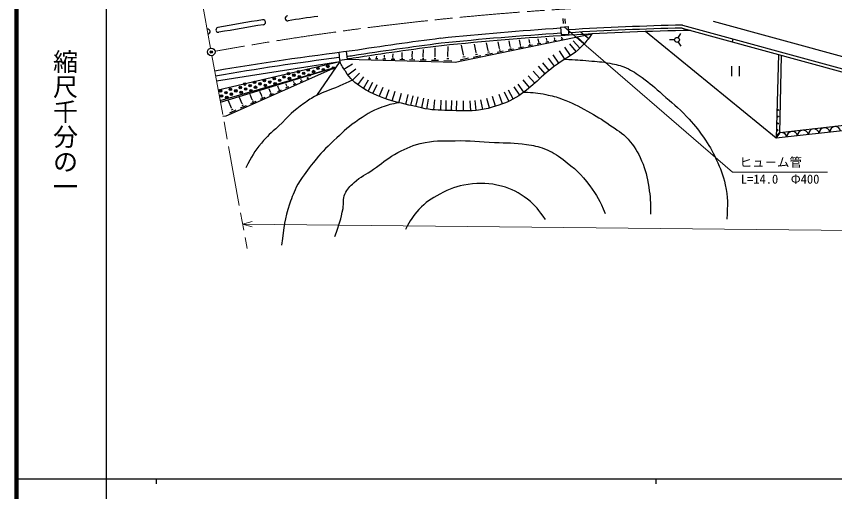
# Model space of a CAD drawing. Units: millimetres, scale not verified. Extents: x 40000 to 680000, y 20000 to 380000.
# Drawn here: x 40000 to 203767, y 202409 to 297584 of the extents above; entities that cross this region are included whole.
import ezdxf
from ezdxf.enums import TextEntityAlignment as Align

# ---------------------------------------------------------------- set-up
doc = ezdxf.new("R2010")
doc.units = ezdxf.units.MM
doc.header["$LTSCALE"] = 1000
doc.header["$PDMODE"] = 32
doc.header["$PDSIZE"] = 500
doc.linetypes.add('CHAIN', pattern=[18.5, 12, -1.5, 3.5, -1.5])
for name, color, linetype, lineweight in [('M-BGD', 7, 'Continuous', 25), ('M-BMK', 2, 'CHAIN', 13), ('M-BMK-SRVR', 3, 'Continuous', 25), ('M-STR-HTXT', 7, 'Continuous', 13), ('M-TTL', 2, 'Continuous', 140), ('M-TTL-BAND', 7, 'Continuous', 25)]:
    doc.layers.add(name, color=color, linetype=linetype, lineweight=lineweight)
doc.layers.add('M-OTRS', color=6, linetype='Continuous')
doc.styles.add('@ＭＳ ゴシック', font='')
doc.styles.add('ＭＳ ゴシック', font='')
doc.styles.get('@ＭＳ ゴシック').set_extended_font_data('@MS Gothic')
doc.styles.get('ＭＳ ゴシック').set_extended_font_data('MS Gothic')

msp = doc.modelspace()

# ---------------------------------------------------------------- linework, layer by layer
at = {"layer": 'M-BGD'}
for p, q in [((149360, 297142), (149422, 296144)), ((149762, 297119), (149824, 296121)), ((179461, 296642), (206069, 289365)), ((148914, 295442), (150411, 295535)), ((148914, 295442), (149007, 293945)), ((150411, 295535), (150504, 294038)), ((173247, 295235), (205966, 286249)), ((173322, 295837), (206046, 286850)), ((127808, 288439), (155201, 294055)), ((146200, 292794), (146115, 293208)), ((147746, 293054), (147693, 293312)), ((149007, 293945), (150504, 294038)), ((149159, 293181), (149264, 293202)), ((149190, 293297), (149167, 293409)), ((149177, 293294), (149203, 293299)), ((153663, 292131), (152192, 293487)), ((154534, 293146), (152957, 294376)), ((192049, 273188), (165896, 294524)), ((172467, 293313), (172967, 294179)), ((126385, 289539), (126441, 291567)), ((129501, 289906), (129110, 291811)), ((132035, 290350), (131687, 292047)), ((134432, 290770), (134125, 292270)), ((136700, 291167), (136430, 292480)), ((138844, 291543), (138611, 292680)), ((138809, 291536), (138879, 291551)), ((140871, 291897), (140676, 292850)), ((140797, 291620), (141049, 291671)), ((140840, 291891), (140903, 291904)), ((142423, 291690), (143297, 291870)), ((142771, 292217), (142615, 292977)), ((142706, 291976), (142924, 292021)), ((142743, 292211), (142798, 292222)), ((144246, 292064), (144995, 292218)), ((144544, 292515), (144425, 293097)), ((144489, 292309), (144676, 292347)), ((144521, 292510), (144567, 292520)), ((145949, 292413), (146580, 292543)), ((146153, 292620), (146311, 292652)), ((146180, 292790), (146220, 292798)), ((147538, 292739), (148061, 292846)), ((147707, 292910), (147838, 292937)), ((147730, 293050), (147762, 293057)), ((149023, 293043), (149443, 293129)), ((152041, 290549), (150772, 292095)), ((152803, 291231), (151406, 292663)), ((171717, 292880), (170717, 292880)), ((172467, 292447), (172967, 291581)), ((183298, 292475), (183457, 293053)), ((104509, 290329), (104699, 288841)), ((105997, 290520), (106187, 289032)), ((115366, 289402), (115385, 290077)), ((117216, 289426), (117241, 290338)), ((119228, 289452), (119260, 290623)), ((121418, 289481), (121457, 290933)), ((123800, 289512), (123848, 291269)), ((129449, 289895), (129552, 289916)), ((131923, 289933), (132302, 290010)), ((131988, 290340), (132082, 290360)), ((133885, 289940), (135262, 290223)), ((134331, 290390), (134675, 290461)), ((134389, 290761), (134475, 290779)), ((136203, 290415), (137452, 290671)), ((136608, 290823), (136920, 290887)), ((136661, 291159), (136739, 291175)), ((138396, 290865), (139522, 291096)), ((138761, 291233), (139042, 291291)), ((140471, 291290), (141478, 291497)), ((148549, 288225), (147434, 289886)), ((149762, 288996), (148711, 290698)), ((150912, 289721), (149803, 291386)), ((192549, 289934), (192049, 273188)), ((80063, 284651), (104737, 288546)), ((80389, 282865), (104737, 288546)), ((104737, 288546), (100061, 281713)), ((104699, 288841), (106187, 289032)), ((104699, 288841), (104737, 288546)), ((106187, 289032), (127808, 288439)), ((110483, 289164), (110844, 289154)), ((110620, 289251), (110711, 289248)), ((110657, 289340), (110679, 289340)), ((110668, 289340), (110670, 289413)), ((111859, 289127), (112336, 289114)), ((112041, 289241), (112160, 289238)), ((112089, 289359), (112119, 289358)), ((112104, 289359), (112111, 289616)), ((113356, 289086), (113960, 289069)), ((113587, 289230), (113738, 289226)), ((113647, 289380), (113685, 289379)), ((113666, 289379), (113679, 289837)), ((114985, 289041), (115727, 289021)), ((115268, 289219), (115454, 289214)), ((115343, 289402), (115389, 289401)), ((116758, 288992), (117649, 288968)), ((117098, 289206), (117321, 289200)), ((117188, 289427), (117244, 289425)), ((118686, 288939), (119741, 288911)), ((119089, 289192), (119353, 289185)), ((119195, 289453), (119261, 289451)), ((120785, 288882), (122017, 288848)), ((121255, 289177), (121563, 289169)), ((121379, 289482), (121456, 289480)), ((123068, 288819), (124493, 288780)), ((123612, 289161), (123968, 289151)), ((123756, 289513), (123845, 289511)), ((125553, 288751), (127173, 288707)), ((126171, 289140), (126577, 289129)), ((126335, 289541), (126436, 289538)), ((128841, 288906), (130500, 289246)), ((129378, 289448), (129793, 289533)), ((131433, 289438), (132947, 289748)), ((146617, 286767), (145341, 288306)), ((147683, 287612), (146489, 289217)), ((192793, 274197), (193126, 289776)), ((80773, 280759), (103942, 287383)), ((80837, 280404), (103942, 287383)), ((81959, 277687), (103942, 287383)), ((105572, 287009), (107248, 288100)), ((106361, 285870), (107961, 287070)), ((144769, 285135), (143415, 286608)), ((145836, 286098), (144516, 287601)), ((183132, 287581), (183132, 285581)), ((184632, 287581), (184632, 285581)), ((96990, 284846), (96920, 285003)), ((98200, 285124), (98546, 285277)), ((98297, 285373), (98279, 285414)), ((98286, 285368), (98307, 285378)), ((98291, 285268), (98378, 285306)), ((107288, 284788), (108701, 286204)), ((108360, 283881), (109535, 285499)), ((143759, 284208), (142417, 285691)), ((92553, 283054), (92308, 283610)), ((94124, 283688), (93941, 284103)), ((93954, 283251), (94561, 283519)), ((94105, 283680), (94143, 283697)), ((94115, 283503), (94266, 283570)), ((95457, 283914), (95971, 284141)), ((95601, 284285), (95476, 284567)), ((95585, 284278), (95617, 284292)), ((95593, 284128), (95722, 284184)), ((96870, 284537), (97298, 284726)), ((96977, 284840), (97003, 284851)), ((96984, 284715), (97091, 284762)), ((109447, 283169), (110478, 284883)), ((110398, 282620), (111361, 284373)), ((111315, 282142), (112199, 283936)), ((112643, 281542), (113405, 283391)), ((140749, 281828), (139648, 283498)), ((141597, 282418), (140415, 284032)), ((142728, 283306), (141446, 284841)), ((87221, 280901), (86764, 281936)), ((89108, 281663), (88727, 282528)), ((90884, 282380), (90572, 283086)), ((90658, 281797), (91466, 282154)), ((90858, 282369), (90909, 282391)), ((90872, 282133), (91074, 282222)), ((92356, 282546), (93061, 282857)), ((92531, 283044), (92575, 283064)), ((92543, 282839), (92719, 282917)), ((113943, 281054), (114589, 282946)), ((115244, 280648), (115794, 282571)), ((116578, 280294), (117060, 282236)), ((117973, 279964), (118421, 281913)), ((118953, 279741), (119396, 281691)), ((137285, 280055), (136608, 281937)), ((138564, 280580), (137712, 282390)), ((139459, 281041), (138485, 282788)), ((83080, 279229), (82460, 280635)), ((85214, 280090), (84678, 281305)), ((85178, 280074), (85250, 280106)), ((86931, 280153), (87968, 280611)), ((87188, 280886), (87253, 280915)), ((87206, 280584), (87465, 280699)), ((88851, 281000), (89771, 281406)), ((89080, 281650), (89137, 281676)), ((89095, 281382), (89325, 281484)), ((119982, 279506), (120433, 281454)), ((121120, 279237), (121570, 281186)), ((122173, 279021), (122511, 280992)), ((123582, 278847), (123737, 280841)), ((124972, 278783), (125027, 280782)), ((125992, 278759), (126041, 280759)), ((127084, 278726), (127157, 280725)), ((128107, 278686), (128184, 280685)), ((129499, 278646), (129521, 280646)), ((130926, 278670), (130832, 280668)), ((132009, 278744), (131835, 280736)), ((133337, 278914), (132983, 280882)), ((134716, 279244), (134166, 281167)), ((135893, 279600), (135302, 281511)), ((82718, 278295), (84014, 278867)), ((83040, 279211), (83121, 279247)), ((83061, 278833), (83385, 278976)), ((84889, 279253), (86052, 279765)), ((85197, 279736), (85487, 279864)), ((192463, 278667), (192473, 279005)), ((192551, 278791), (192554, 278875)), ((192637, 278820), (192637, 278841)), ((192637, 278831), (192642, 278831)), ((81344, 277624), (81959, 277687)), ((192423, 277325), (192433, 277668)), ((192513, 277451), (192515, 277537)), ((192599, 277481), (192600, 277502)), ((192600, 277491), (192614, 277491)), ((192383, 275977), (192393, 276326)), ((192474, 276105), (192477, 276192)), ((192562, 276135), (192563, 276157)), ((192563, 276146), (192585, 276145)), ((206831, 275855), (192795, 274278)), ((207120, 274881), (192049, 273188)), ((192049, 273188), (192793, 274197)), ((192342, 274623), (192353, 274978)), ((192435, 274753), (192438, 274842)), ((192525, 274784), (192525, 274806)), ((192525, 274795), (192556, 274794))]:
    msp.add_line(p, q, dxfattribs=at)
msp.add_circle((172217, 292880), 500, dxfattribs=at)
for centre, radius, start, end in [((186625, -299815), 604600, 99.26412, 100.12357), ((89374, 296406), 500, 279.26412, 99.26412), ((94312, 297190), 500, 98.78986, 278.78986), ((186625, -299815), 603600, 98.22032, 98.78986), ((78268, 294497), 509, 280.33291, 100.33291), ((80442, 294880), 500, 100.12357, 280.12394), ((186625, -299815), 603600, 99.26412, 100.12357), ((186625, -299815), 596200, 93.62502, 95.94135), ((186625, -299815), 595800, 91.27945, 93.48082), ((186625, -299815), 595200, 91.2879, 93.48074), ((199823, -297940), 595851, 97.22239, 98.94161), ((186625, -299815), 595200, 93.62514, 95.94028), ((186625, -299815), 594700, 93.46782, 95.93974), ((186625, -299815), 594700, 91.126, 93.46782), ((199823, -297940), 594851, 97.22347, 98.94321), ((199823, -297940), 594351, 97.22401, 98.94401), ((180265, -300751), 595915, 97.04163, 99.7141), ((180265, -300751), 594915, 97.30354, 99.7141), ((180265, -300751), 594915, 97.04003, 97.15907), ((180265, -300751), 594415, 97.03923, 97.15907), ((201747, 274194), 1086, 10.80671, 182.01485), ((203900, 274435), 1086, 10.80671, 182.01485), ((193135, 273226), 1086, 10.80671, 182.01485), ((195288, 273468), 1086, 10.80671, 182.01485), ((197441, 273710), 1086, 10.80671, 182.01485), ((199594, 273952), 1086, 10.80671, 182.01485)]:
    msp.add_arc(centre, radius, start, end, dxfattribs=at)
for points, knots in [([(155201, 294055), (154381, 292888), (154034, 292525), (153192, 291628), (151302, 289615), (149668, 289148), (147483, 287460), (144477, 285138), (143200, 283272), (139942, 281321), (138241, 280302), (137139, 279981), (135243, 279401), (134010, 279024), (133293, 278858), (132009, 278744), (129886, 278556), (128683, 278679), (126552, 278744), (124403, 278810), (123161, 278746), (121070, 279249), (116325, 280391), (113400, 280728), (109247, 283291), (107679, 284259), (106893, 285049), (105862, 286576), (105366, 287310), (105161, 287621), (104737, 288546)], [0, 0, 0, 0, 1, 1, 1, 2, 2, 2, 3, 3, 3, 4, 4, 4, 5, 5, 5, 6, 6, 6, 7, 7, 7, 8, 8, 8, 9, 9, 9, 10, 10, 10, 10]), ([(149762, 288996), (152083, 288884), (152711, 288859), (154594, 288685), (156243, 288532), (157182, 288526), (158805, 288199), (160086, 287942), (160817, 287784), (162017, 287266), (163374, 286679), (164053, 286168), (165266, 285324), (166949, 284152), (167754, 283310), (169300, 281962), (171222, 280286), (172371, 279414), (174118, 277555), (175551, 276029), (176322, 275130), (177516, 273410), (178665, 271754), (179223, 270755), (180075, 268928), (180964, 267019), (181424, 265904), (181886, 263849), (182475, 261227), (182333, 260039), (182166, 256977)], [0, 0, 0, 0, 1, 1, 1, 2, 2, 2, 3, 3, 3, 4, 4, 4, 5, 5, 5, 6, 6, 6, 7, 7, 7, 8, 8, 8, 9, 9, 9, 10, 10, 10, 10]), ([(107288, 284788), (105918, 284183), (105566, 284031), (104459, 283554), (102748, 282819), (101735, 282529), (100061, 281713), (99006, 281200), (98486, 280778), (97521, 280111), (95342, 278604), (94695, 277799), (92475, 275577)], [0, 0, 0, 0, 1, 1, 1, 2, 2, 2, 3, 3, 3, 4, 4, 4, 4]), ([(141597, 282418), (143645, 282296), (144302, 282287), (145991, 281929), (147276, 281656), (148005, 281497), (149231, 281025), (151270, 280239), (152365, 279669), (154278, 278614), (156095, 277612), (157101, 277018), (158799, 275826), (160273, 274791), (161216, 274307), (162415, 272963), (163736, 271483), (164321, 270482), (165127, 268669), (165995, 266719), (166205, 265500), (166559, 263395), (166911, 261301), (166918, 260469), (166936, 257971)], [0, 0, 0, 0, 1, 1, 1, 2, 2, 2, 3, 3, 3, 4, 4, 4, 5, 5, 5, 6, 6, 6, 7, 7, 7, 8, 8, 8, 8]), ([(116578, 280294), (114995, 280014), (114447, 279851), (113135, 279391), (110906, 278609), (109821, 277748), (107866, 276422), (106024, 275172), (105157, 274241), (103547, 272704), (101859, 271095), (100941, 270152), (99468, 268345), (98140, 266715), (97709, 266088), (96312, 263985)], [0, 0, 0, 0, 1, 1, 1, 2, 2, 2, 3, 3, 3, 4, 4, 4, 5, 5, 5, 5]), ([(92475, 275577), (90814, 274161), (90264, 273646), (89060, 272211), (87585, 270452), (87178, 269605), (85910, 267248)], [0, 0, 0, 0, 1, 1, 1, 2, 2, 2, 2]), ([(103760, 253503), (104639, 256088), (104989, 256879), (105383, 259134), (105577, 260246), (105312, 260964), (105765, 261998), (106222, 263043), (106747, 263507), (107578, 264289), (108926, 265557), (109972, 265905), (111492, 266962), (113139, 268107), (113948, 268926), (115692, 269921), (117593, 271005), (118728, 271566), (120846, 272116), (123480, 272800), (125069, 272634), (127790, 272689), (130887, 272751), (132620, 272520), (135713, 272355), (138204, 272221), (139617, 272293), (142084, 271925), (143524, 271710), (144358, 271603), (145711, 271066), (147272, 270447), (148100, 269937), (149434, 268918), (151755, 267147), (153030, 266024), (154756, 263668), (156221, 261669), (156693, 260729), (157858, 258132)], [0, 0, 0, 0, 1, 1, 1, 2, 2, 2, 3, 3, 3, 4, 4, 4, 5, 5, 5, 6, 6, 6, 7, 7, 7, 8, 8, 8, 9, 9, 9, 10, 10, 10, 11, 11, 11, 12, 12, 12, 13, 13, 13, 13]), ([(96312, 263985), (95457, 262197), (95240, 261584), (94692, 259993), (93627, 256903), (93586, 255600), (93069, 251785)], [0, 0, 0, 0, 1, 1, 1, 2, 2, 2, 2]), ([(145879, 256891), (144538, 258835), (143956, 259636), (142299, 260948), (140515, 262361), (139295, 262984), (137097, 263573), (134564, 264251), (132989, 264267), (130391, 263907), (128091, 263588), (126807, 263096), (124760, 261998), (122962, 261034), (121952, 260387), (120560, 258896), (119286, 257531), (118872, 256798), (117887, 254935)], [0, 0, 0, 0, 1, 1, 1, 2, 2, 2, 3, 3, 3, 4, 4, 4, 5, 5, 5, 6, 6, 6, 6])]:
    msp.add_open_spline(points, degree=3, knots=knots, dxfattribs=at)
for p in [(96440, 286481), (98408, 286840), (99481, 286527), (100375, 287198), (101449, 286886), (102343, 287557), (103416, 287245), (89643, 284734), (91611, 285092), (92684, 284780), (93578, 285451), (94472, 286122), (94652, 285138), (95546, 285810), (96619, 285497), (97513, 286168), (98587, 285856), (84814, 283345), (85708, 284016), (86782, 283704), (87676, 284375), (87855, 283391), (88749, 284062), (89823, 283750), (90717, 284421), (91790, 284108), (80879, 282627), (81058, 281644), (81952, 282315), (82846, 282986), (83026, 282002), (83920, 282674), (84993, 282361), (85887, 283032), (86961, 282720), (82132, 281331)]:
    msp.add_point(p, dxfattribs=at)
at = {"layer": 'M-BMK'}
for p, q in [((78870, 291192), (71251, 332985)), ((79139, 289717), (86180, 251103))]:
    msp.add_line(p, q, dxfattribs=at)
msp.add_arc((186625, -299815), 600000, 90.85528, 100.26129, dxfattribs=at)
at = {"layer": 'M-BMK-SRVR'}
msp.add_circle((79005, 290455), 750, dxfattribs=at)
msp.add_point((79005, 290455), dxfattribs=at)
at = {"layer": 'M-OTRS'}
msp.add_point((79005, 290455), dxfattribs=at)
at = {"layer": 'M-STR-HTXT'}
for p, q in [((183359, 266410), (149663, 295488)), ((183359, 266410), (202359, 266410)), ((87224, 256499), (85287, 256001)), ((85287, 256001), (404102, 252674)), ((85287, 256001), (87213, 255464))]:
    msp.add_line(p, q, dxfattribs=at)
at = {"layer": 'M-TTL'}
msp.add_line((40000, 380000), (40000, 20000), dxfattribs=at)
at = {"layer": 'M-TTL-BAND'}
for p, q in [((58000, 370000), (58000, 20000)), ((40000, 205000), (579000, 205000)), ((68000, 205000), (68000, 204000)), ((168000, 205000), (168000, 204000))]:
    msp.add_line(p, q, dxfattribs=at)

# ---------------------------------------------------------------- texts
at = {"layer": 'M-STR-HTXT', "style": 'ＭＳ ゴシック'}
msp.add_text('ヒュ－ム管', height=1833, dxfattribs=at).set_placement((184734, 266910), align=Align.BOTTOM_LEFT)
msp.add_text('L=14.0\u3000Φ400', height=1833, dxfattribs=at).set_placement((192859, 265910), align=Align.TOP_CENTER)
at = {"layer": 'M-TTL-BAND', "style": '@ＭＳ ゴシック'}
msp.add_text('縮尺千分の一', height=3666, rotation=270, dxfattribs=at).set_placement((49777, 261030), align=Align.MIDDLE_RIGHT)

doc.saveas('drawing.dxf')
